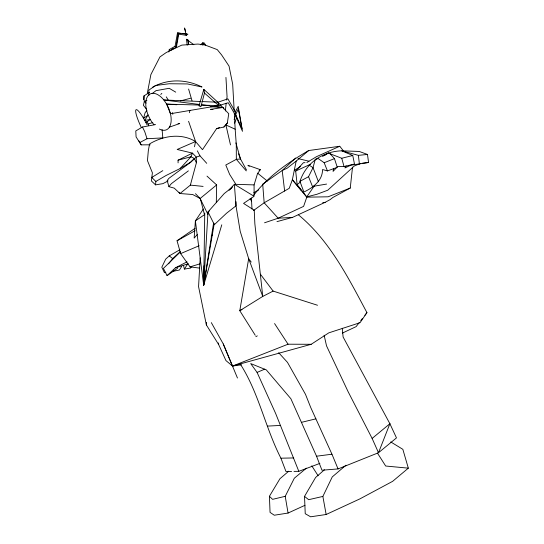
<?xml version="1.0" encoding="UTF-8"?>
<svg xmlns="http://www.w3.org/2000/svg" width="544" height="544" viewBox="0 0 544 544"><rect width="100%" height="100%" fill="white"/><g stroke="black" fill="none" stroke-linecap="round" stroke-linejoin="round"><path stroke-width="0.82" d="M221.775 224.822L203.694 285.144L204.748 213.126M214.2 223.768L203.694 285.144L203.98 265.778M216.315 202.273L216.634 184.926L206.999 176.127M200.192 257.842L198.567 286.647L206.38 324.958L218.668 344.583L225.95 360.584L232.506 366.058L241.55 364.766M203.388 208.978L195.384 220.871L203.694 285.144L207.998 211.942L224.244 193.535L232.696 186.939M168.103 180.928L162.914 183.641L155.55 184.865L155.849 181.472L151.776 177.453L152.408 172.849L147.458 160.636L148.308 150.824L149.552 143.936C163.322 135.674 181.281 132.838 195.561 141.535L202.484 149.675L216.56 128.69L219.674 127.452M276.971 221.632L292.509 217.396L325.19 202.307L330.167 199.587L332.874 197.479L350.254 188.04L352.526 167.13M143.548 99.722L144.01 95.873L149.546 92.378L147.288 93.439L150.872 74.589L159.956 56.909L166.294 52.503L181.818 45.098L197.894 44.064L204.687 44.887L217.24 49.606L221.571 54.883L229.044 66.116L232.689 84.238L234.233 111.459M226.168 103.231L225.338 110.996M226.624 100.048L227.072 96.859L225.944 77.425M216.56 128.69L223.897 127.017L225.91 124.97L227.324 123.019L228.752 113.744L217.865 102.231L203.83 89.352L198.982 105.835L200.879 106.746L204.49 93.058L203.83 89.352M203.694 285.144L213.568 223.156M178.745 34.109L176.514 46.58L175.066 46.288L169.259 49.545L170.36 50.51L175.95 47.321L178.146 34.027L186.225 35.346L187.918 34.163L182.172 33.599M333.567 168.395L333.064 171.408L337.722 166.382L344.053 166.614L354.477 163.989L352.75 155.482L341.802 150.831C322.551 151.354 306.054 162.976 299.934 181.336L303.878 192.046C313.031 187.68 322.544 180.73 322.558 169.531L327.447 170.918L337.287 167.328L334.458 158.63L330.174 153.802L328.216 153.054L322.51 156.461M175.066 46.288L177.48 32.939L186.354 33.925M168.796 52.006L169.259 49.545M194.494 146.751L195.561 141.535L188.578 121.298M253.456 210.569L264.173 202.79L289.224 188.312L292.339 179.833L296.174 161.085L308.72 150.532L339.762 146.261L343.318 150.749M189.366 112.724L189.904 110.337M206.734 163.329L199.988 155.856L196.296 157.094L190.713 162.228L168.898 178.344L167.171 180.588L168.939 186.674L174.216 188.129L179.989 193.528L190.373 185.11L196.384 162.778L196.296 157.094L192.481 153.122L177.167 149.464L195.561 141.535M143.582 118.204L145.085 112.826L146.921 110.248M254.109 195.493L254.082 184.899L257.421 173.91L260.297 169.653L247.942 165.308L249.234 166.355M234.158 119.612L235.736 114.832L242.073 128.887L238.224 106.332L235.368 111.894L235.402 115.151L228.242 102.741L218.708 105.604L170.456 113.723A19.679 10.805 66 0 1 159.392 129.071M292.339 179.833L306.789 197.166L303.613 206.373L278.174 218.205L264.534 222.788M234.62 123.168L236.606 117.769L235.736 114.832M235.402 115.151L238.34 109.004L242.488 131.328L236.606 117.769M324.448 469.764L315.602 477.489L304.518 496.38L305.232 513.706L310.604 516.8L326.148 514.495L322.864 496.434L332.262 476.911L345.977 465.195M299.934 181.336L308.55 176.698L313.031 167.654L315.289 159.27L318.206 158.562L324.163 162.724L327.447 170.918M288.735 471.199L279.956 478.713L269.423 496.278L270.055 512.38L274.278 515.222L288.062 513.053L285.219 496.325L294.324 478.217L306.422 468.139M346.1 165.798L344.937 167.946L350.703 165.24L368.567 162.493L367.486 154.455L359.23 151.45L341.802 150.831L358.374 155.346L367.486 154.455M181.608 266.553L179.438 270.008L173.148 271.306L174.1 270.008M191.447 266.805L190.536 268.083L184.402 269.083L187.258 264.547M298.309 214.737C329.671 240.584 348.133 277.433 366.935 312.616L360.019 322.708L328.8 332.853L311.188 344.298L232.506 366.058L223.264 343.951L211.324 322.64M305.068 162.663L303.443 162.676L295.684 171.04L297.133 184.613L306.762 196.867L314.276 185.953M175.95 47.321L176.514 46.58M359.217 322.612L356.13 326.618L342.353 333.105M360.76 320.613L362.304 318.614M364.874 315.282L366.935 312.616M168.538 263.806L172.727 258.59L180.084 251.743M168.939 186.674L171.38 183.641L188.374 170.857M253.463 195.52C267.94 176.487 288.191 162.404 308.72 150.532M223.897 127.017L227.324 123.019M197.295 234.566L194.154 238.109L195.384 220.871L204.49 214.71L200.26 198.329M155.849 181.472L166.042 175.501L180.159 168.511L190.944 156.781L192.481 153.122L178.051 160.194L178.092 162.88M202.184 45.145L203.232 44.016L202.783 42.779L200.518 44.805M211.174 236.184L212.289 234.988M229.16 189.836L234.376 184.28L254.082 184.899M160.759 94.466L161.84 93.371M180.336 251.96L163.411 268.382L167.056 275.631L177.589 268.233M196.384 162.778L194.392 158.474L190.468 162.248L180.159 168.511M167.056 275.631L175.365 267.838L187.041 261.848M295.657 158.005L282.2 170.51L262.698 184.144L264.173 202.79L278.174 218.205L292.509 217.396M179.853 249.744L169.245 255.911L165.702 259.121L161.82 267.226L164.424 272.619L165.879 272.211M259.107 170.707L260.297 169.653M229.146 190.155L231.622 188.061M390.728 441.925L402.846 449.324L408.326 468.16L392.632 481.338L359.876 498.896L326.148 514.495M319.872 463.386L298.826 471.328L275.631 413.447L257.081 372.402L250.696 363.569L266.308 369.886L290.884 398.745L316.54 456.212L321.96 470.213L338.055 468.928L378.502 452.724L372.13 438.437L389.892 423.722L343.108 336.994L342.292 328.25M216.634 184.926L200.117 198.512L192.698 194.521L179.989 193.528L179.071 192.311M297.133 184.613L300.458 181.988M296.174 161.085L287.191 168.178L282.2 170.51L284.648 191.087M152.13 93.663L155.965 90.664L169.211 88.291L175.739 92.154M143.568 118.408L148.07 114.94A19.679 10.805 66 0 1 148.736 94.996A19.679 10.805 66 0 1 163.832 99.974L199.682 104.509M195.072 228.31L177.045 240.761L180.628 253.62L190.053 266.866L199.743 268.124M145.914 122.631L150.273 119.49L148.07 114.94L144.745 120.408L147.084 124.862M209.372 211.018L207.998 211.942L214.356 224.665L226.549 213.214L236.001 205.856L235.994 201.729M306.857 162.513L316.581 156.631L339.762 146.261M295.684 171.04L310.536 164.254M324.68 155.292L328.216 153.054L341.748 158.263L352.75 155.482M294.318 170.367L300.587 166.437M162.806 170.653L151.776 177.453L151.456 181.03L155.55 184.865M241.964 309.42L239.788 310.699L255.252 335.26M155.536 124.583L142.46 127.017L135.782 130.934L136.088 136.918L141.188 144.874L150.239 144.799M253.79 192.719L258.76 189.836M255.843 336.688L257.298 335.866M172.19 48.987L173.631 48.185M177.045 240.761L195.017 230.772M139.624 142.637L147.036 138.727L162.819 137.897L162.092 129.656M317.512 305.252L273.129 291.094L262.752 296.419L239.788 310.699L248.669 258.679L240.19 231.254L236.001 205.856L234.376 184.28L254.109 196.309L243.562 203.408L254.232 210.208L254.857 223.768L262.752 296.419L248.669 258.679L251.212 262.052M288.062 513.053L304.966 505.301M146.9 100.416L144.303 101.585L143.371 105.298L146.424 109.113M152.476 87.298C167.804 78.554 186.402 79.132 201.987 86.992L187.415 83.939L169.252 83.742L155.632 85.483L148.872 90.1L148.927 95.404M180.628 253.62L199.145 245.718M257.081 372.402L264.772 369.145M360.801 163.384L354.239 166.022L327.753 190.21L316.88 194.29L306.762 196.867M324.163 162.724L334.458 158.63M350.254 188.04L328.12 196.799L306.789 197.166M232.506 366.058L288.055 344.202L311.188 344.298M180.35 100.96L190.72 98.192M169.3 127.16L179.704 123.563L178.017 123.665M201.824 101.558L217.865 102.231L227.895 98.865L235.368 111.894M175.365 267.838L188.319 263.758M146.635 121.448L148.145 124.005L152.823 122.55M190.053 266.866L199.77 263.908M178.051 160.194L190.944 156.781L194.392 158.474M301.628 422.314L315.887 418.846M285.219 496.325L272.571 499.344L269.423 496.278M322.864 496.434L308.652 499.684L304.518 496.38M322.687 202.756L325.19 202.307M312.44 186.463L326.604 184.076M316.54 456.212L331.962 454.213L338.055 468.928M362.358 163.207L368.567 162.493M267.43 426.108L280.5 425.428M240.128 363.827C258.862 392.775 265.227 427.638 280.908 458.184L293.719 457.953M291.591 471.417L285.96 471.485L280.908 458.184M294.005 471.39L298.826 471.328M212.99 109.419L210.535 109.378L223.02 107.46L223.632 108.868M200.138 101.49L163.832 99.974L166.675 104.128L199.41 105.06M201.083 105.108L218.708 105.604L217.865 102.231M166.675 104.128L168.932 108.827L170.456 113.723L166.675 104.128L176.766 104.727M210.406 106.719L223.02 107.46L213.853 106.304M408.326 468.16L385.682 466.024L377.414 453.043M180.533 33.442L177.48 32.939M190.373 185.11L203.096 186.402M201.348 104.72L209.685 105.774M187.238 45.118L186.429 39.284L187.877 39.569L188.591 44.52M298.003 158.569L308.951 161.208M246.242 170.891L236.341 159.324L236.28 144.412L235.171 129.214L225.91 124.97L230.493 144.928M309.121 165.152L313.031 167.654L318.471 181.805M186.429 39.284L193.841 44.717M169.245 255.911L172.727 258.59M146.18 103.108L144.303 101.585L144.01 95.873M257.625 173.182L267.308 181.057M204.49 93.058L218.708 105.604M195.48 193.691L200.117 198.512L207.91 214.384M278.698 352.743L287.49 362.386L305.497 394.346L310.719 407.483L331.962 454.213M292.291 179.479L301.301 190.516M260.386 274.21L273.129 291.094M250.036 198.805L251.471 200.899M274.57 323.564L288.055 344.202M311.787 465.841L318.124 475.748M235.498 183.682L229.616 174.345L225.794 165.029L236.341 159.324L240.509 158.991L246.452 169.898M166.28 96.859L168.361 100.232M138.693 140.576L141.188 144.874M205.523 45.118L204.326 42.996L202.783 42.779L203.986 44.921M197.343 150.858L199.988 155.856M372.13 438.437L348.038 391.544L326.529 345.862L324.136 335.24M142.46 127.017L144.758 131.702L147.036 138.727M223.264 343.951L237.463 378.019M308.55 176.698L312.637 186.912M238.51 153.782L240.509 158.991L235.885 142.882M185.681 31.702L184.552 27.982L186.225 35.346M188.605 89.053L192.032 100.803M341.748 158.263L344.053 166.614M183.614 265.921L184.402 269.083M218.321 342.924L218.668 344.583M148.145 124.005L148.444 125.514M172.475 112.622L172.795 114.294M187.993 40.399L188.571 44.554M358.374 155.346L359.407 164.05M251.41 198.05L251.981 209.012M234.321 113.152L235.171 129.214M206.346 322.408L206.38 324.958M141.386 127.609A19.21 3.169 63.9 0 1 135.687 110.65A19.21 3.169 63.9 0 1 142.392 116.416L144.745 120.408L150.273 119.49A19.679 10.805 66 0 0 154.02 124.705M389.892 423.722L378.502 452.724L396.481 437.9L389.892 423.722"/></g></svg>
